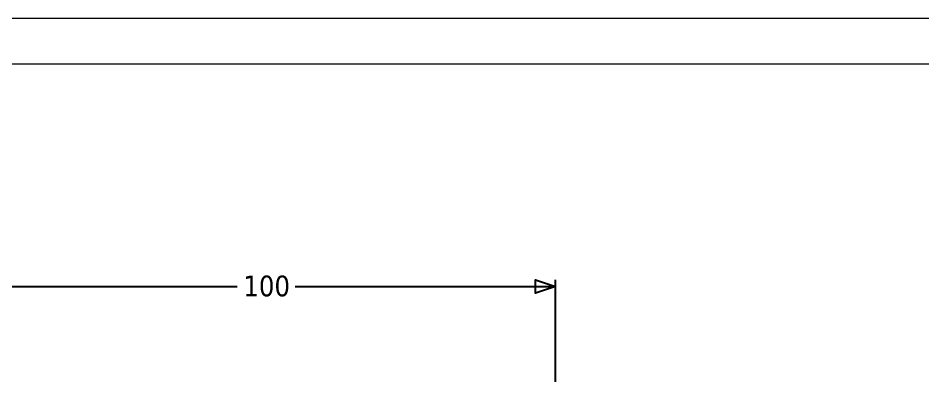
# Model space of a CAD drawing. Header units: inches. Extents: x 12 to 4609, y 5 to 3256.
# Drawn here: x 783 to 2311, y 2642 to 3256 of the extents above; entities that cross this region are included whole.
import ezdxf

# ---------------------------------------------------------------- set-up
doc = ezdxf.new("R2010")
doc.units = ezdxf.units.IN
doc.header["$MEASUREMENT"] = 0
doc.layers.add('tabelka', color=155, linetype='Continuous')
doc.styles.add('Tahoma', font='tahoma.ttf')

msp = doc.modelspace()

# ---------------------------------------------------------------- linework, layer by layer
for p, q in [((1690.2, 2642), (1690.2, 2814.3)), ((690.2, 2803.1), (1153.3, 2803.1)), ((1251.3, 2803.1), (1690.2, 2803.1))]:
    msp.add_line(p, q)
at = {"layer": 'tabelka', "lineweight": 5}
for points in [[(11.8, 3255.6), (4609.4, 3255.6), (4609.4, 4.8), (11.8, 4.8)], [(89.2, 3178.2), (4532, 3178.2), (4532, 82.2), (89.2, 82.2)]]:
    msp.add_lwpolyline(points, close=True, dxfattribs=at)

# ---------------------------------------------------------------- texts
at = {"insert": (1163.5, 2785.6), "char_height": 35.01, "attachment_point": 7, "style": 'Tahoma'}
msp.add_mtext('100', dxfattribs=at)

# ---------------------------------------------------------------- meshes
mesh = msp.add_polyface()
corners = [(1690.2, 2803.1), (1656.5, 2791.8), (1656.5, 2814.3)]
mesh.append_faces([[corners[k] for k in face] for face in [(0, 1, 2)]])

doc.saveas('drawing.dxf')
